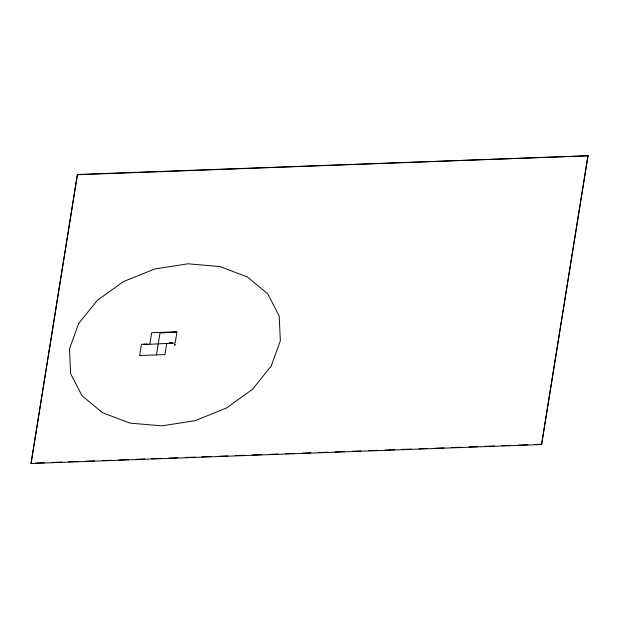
<?xml version="1.0" encoding="UTF-8"?>
<svg xmlns="http://www.w3.org/2000/svg" width="619" height="619" viewBox="0 0 619 619"><rect width="100%" height="100%" fill="white"/><g stroke="black" fill="none" stroke-linecap="round" stroke-linejoin="round"><path stroke-width="0.93" d="M77.414 174.473L31.035 463.507L541.586 444.527L588.05 155.779L77.414 174.473L31.035 463.507M146.974 344.079L146.904 344.504L144.049 344.613L144.119 344.179L146.974 344.118M149.868 343.971L151.678 332.72L176.988 331.776L175.177 343.027L146.927 344.404M156.491 354.904L160.112 332.403M160.801 332.38L160.731 332.813L176.16 332.241L176.229 331.807M166.743 343.344L164.933 354.594L139.615 355.53L141.426 344.28L144.266 344.179L144.065 344.512M169.343 343.243L169.413 342.81L172.268 342.702L172.206 343.135M541.586 444.527L587.965 155.493M77.499 174.759L588.05 155.779M160.739 332.736L176.175 332.163M169.397 342.918L172.252 342.81M169.513 343.073L172.082 342.98M144.219 344.435L146.811 344.249M35.778 463.035L44.46 462.718M52.182 462.432L61.83 462.068M68.593 461.82L78.242 461.457M85.964 461.17L94.645 460.853M102.367 460.567L111.056 460.242M118.778 459.956L128.427 459.592M136.149 459.306L144.838 458.981M151.593 458.733L161.242 458.377M168.964 458.091L177.653 457.766M185.367 457.48L195.024 457.116M201.779 456.868L211.427 456.513M219.149 456.218L227.838 455.901M235.56 455.615L244.242 455.29M251.964 455.004L261.62 454.64M269.335 454.354L278.024 454.036M285.746 453.742L294.427 453.425M302.149 453.139L310.839 452.814M318.561 452.528L328.209 452.164M334.964 451.916L344.621 451.561M352.343 451.274L361.024 450.949M368.746 450.663L377.435 450.338M385.157 450.052L394.806 449.688M401.561 449.44L411.209 449.084M418.931 448.798L427.621 448.473M435.343 448.187L444.024 447.862M451.746 447.576L461.403 447.22M469.117 446.926L477.806 446.609M484.561 446.353L494.21 445.997M501.932 445.711L510.621 445.386M518.343 445.1L527.992 444.744M534.746 444.488L541.501 444.241M174.349 344.737C174.945 346.501 176.198 343.359 174.349 344.737M78.667 323.52L69.483 348.752L70.612 373.597L81.948 395.626L102.39 412.687L129.928 423.102L161.869 425.857L195.086 420.68L226.33 408.083L252.537 389.289L271.145 366.146L280.337 340.914L279.208 316.061L267.865 294.033L247.422 276.972L219.884 266.557L187.944 263.802L154.727 268.979L123.49 281.583L97.276 300.377L78.667 323.52"/></g></svg>
